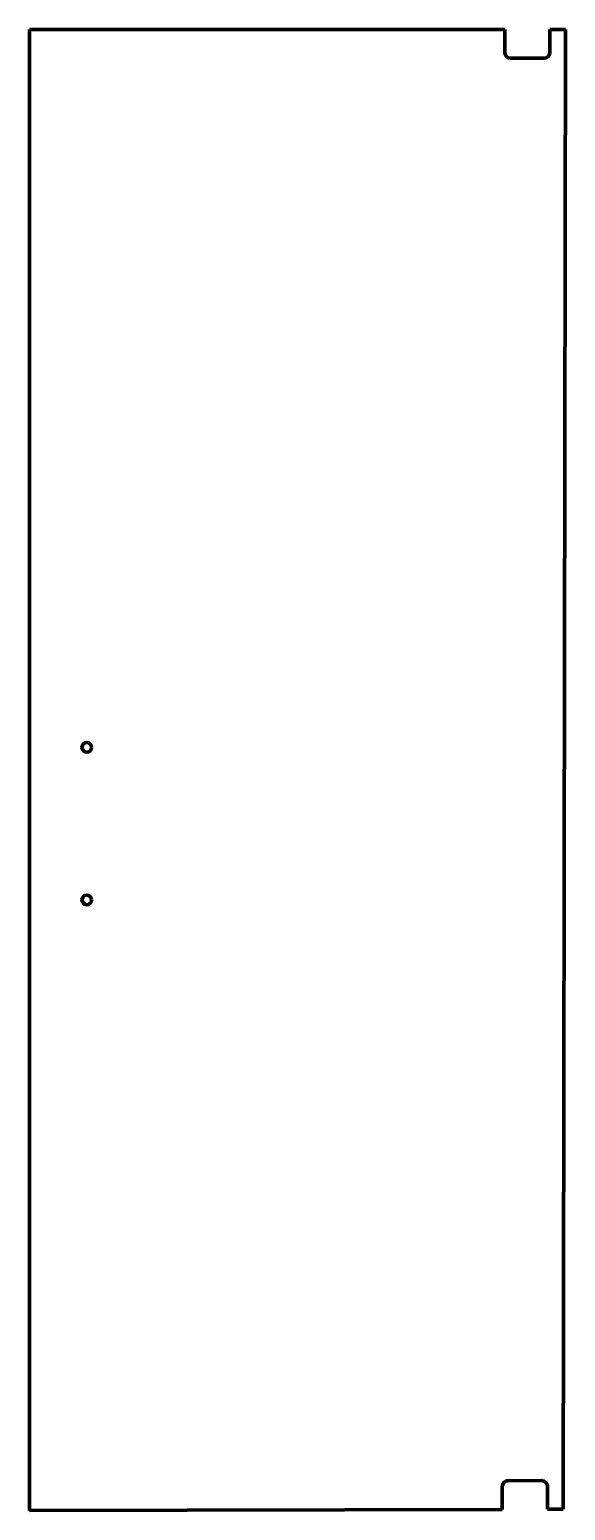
# Model space of a CAD drawing. Header units: inches. Extents: x 0 to 28.1, y 0 to 77.6.
import ezdxf

# ---------------------------------------------------------------- set-up
doc = ezdxf.new("R2010")
doc.units = ezdxf.units.IN
doc.header["$MEASUREMENT"] = 0
doc.layers.get('0').update_dxf_attribs({"linetype": 'CONTINUOUS'})

msp = doc.modelspace()

# ---------------------------------------------------------------- linework, layer by layer
at = {"color": 7, "lineweight": 90}
for p, q in [((0, 0), (0, 77.625)), ((0, 77.625), (24.938, 77.625)), ((24.938, 76.438), (24.938, 77.625)), ((27.312, 77.625), (27.312, 76.438)), ((27.312, 77.625), (28.125, 77.625)), ((28, 0.062), (28.125, 77.625)), ((27, 76.125), (25.25, 76.125)), ((26.872, 1.56), (25.122, 1.556)), ((24.81, 1.243), (24.813, 0.055)), ((27.187, 0.061), (27.185, 1.248)), ((0, 0), (24.813, 0.055)), ((27.187, 0.061), (28, 0.062))]:
    msp.add_line(p, q, dxfattribs=at)
for centre in [(3, 40), (3, 32)]:
    msp.add_circle(centre, 0.25, dxfattribs=at)
for centre, start, end in [((25.25, 76.438), 180, 270), ((27, 76.438), 270, 360), ((25.122, 1.244), 90.12789, 180.12789), ((26.872, 1.247), 0.12789, 90.12789)]:
    msp.add_arc(centre, 0.312, start, end, dxfattribs=at)

doc.saveas('drawing.dxf')
